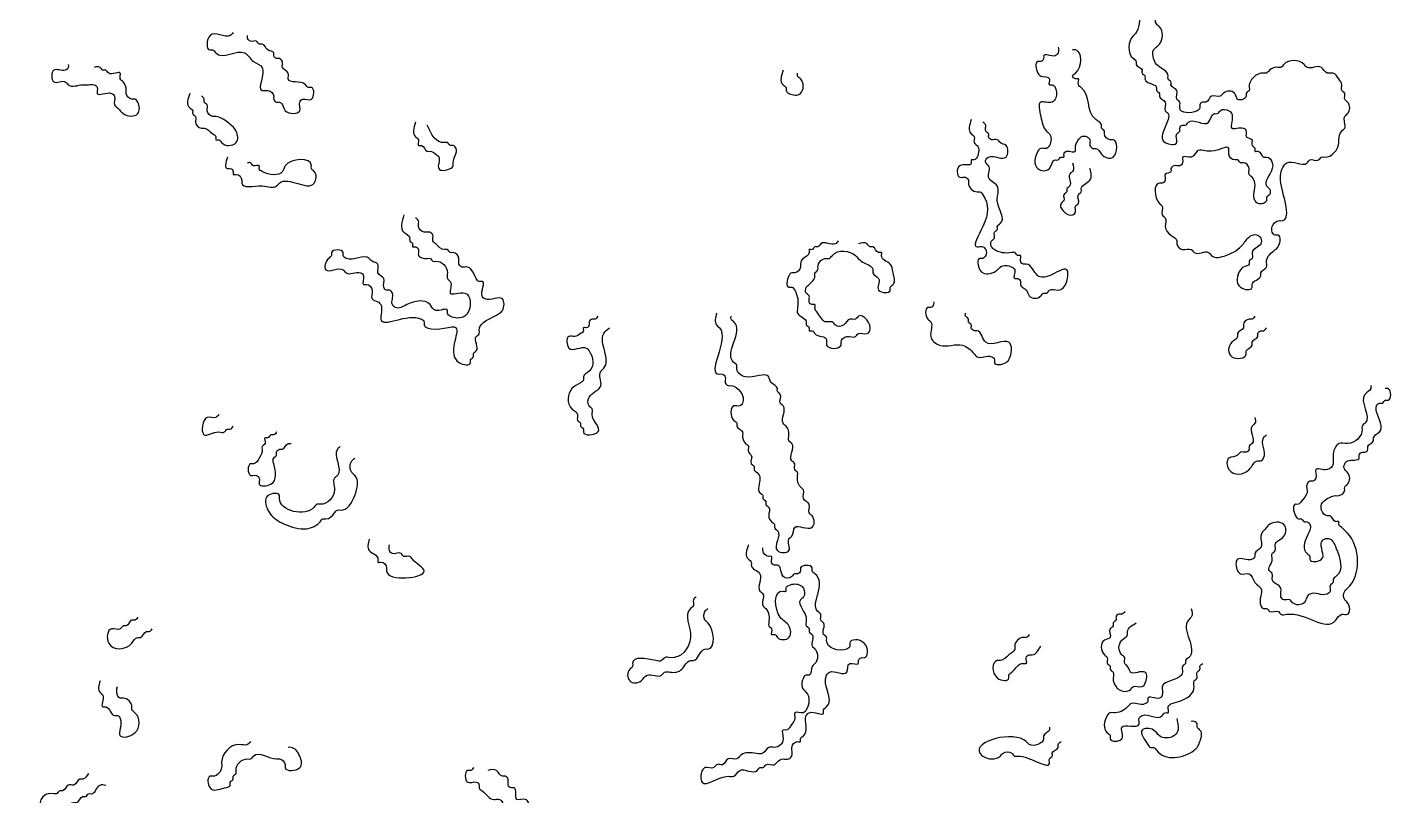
# Model space of a CAD drawing. Header units: metres. Extents: x 0 to 100, y 0 to 141.
# Drawn here: x -0.23 to 11.56, y 66.73 to 73.37 of the extents above; entities that cross this region are included whole.
import ezdxf

# ---------------------------------------------------------------- set-up
doc = ezdxf.new("R2010")
doc.units = ezdxf.units.M

msp = doc.modelspace()

# ---------------------------------------------------------------- linework, layer by layer
for points in [[(10.200000000000001, 74.2), (10.075000000000001, 74.075), (10.05, 74.075), (10, 74.025), (9.825000000000001, 74.025), (9.775, 73.97500000000001), (9.725000000000001, 73.97500000000001), (9.675, 73.925), (9.675, 73.9), (9.65, 73.825), (9.625, 73.8), (9.625, 73.675), (9.600000000000001, 73.65), (9.525, 73.65), (9.5, 73.625), (9.5, 73.575), (9.475, 73.55), (9.425, 73.55), (9.35, 73.325), (9.325000000000001, 73.3), (9.325000000000001, 73.10000000000001), (9.35, 73.075), (9.35, 73.05), (9.4, 73), (9.4, 72.97500000000001), (9.425, 72.95), (9.425, 72.925), (9.5, 72.875), (9.525, 72.85000000000001), (9.525, 72.825), (9.55, 72.8), (9.55, 72.775), (9.600000000000001, 72.72500000000001), (9.600000000000001, 72.65), (9.625, 72.625), (9.625, 72.575), (9.600000000000001, 72.375), (9.700000000000001, 72.375), (9.700000000000001, 72.45), (9.725000000000001, 72.47500000000001), (9.725000000000001, 72.5), (9.75, 72.525), (9.775, 72.525), (9.8, 72.55), (9.975000000000001, 72.55), (10.025, 72.625), (10.05, 72.625), (10.075000000000001, 72.65), (10.15, 72.65), (10.175, 72.625), (10.175, 72.5), (10.275, 72.5), (10.3, 72.47500000000001), (10.3, 72.425), (10.350000000000001, 72.4), (10.350000000000001, 72.35000000000001), (10.375, 72.325), (10.375, 72.3), (10.4, 72.3), (10.450000000000001, 72.25), (10.475000000000001, 72.25), (10.525, 72.2), (10.525, 72.15), (10.475000000000001, 72), (10.5, 71.97500000000001), (10.5, 71.925), (10.475000000000001, 71.9), (10.475000000000001, 71.875), (10.450000000000001, 71.85000000000001), (10.4, 71.85000000000001), (10.375, 71.875), (10.375, 72.025), (10.350000000000001, 72.075), (10.325000000000001, 72.10000000000001), (10.325000000000001, 72.15), (10.275, 72.2), (10.25, 72.2), (10.225000000000001, 72.22500000000001), (10.200000000000001, 72.22500000000001), (10.15, 72.275), (10.15, 72.325), (10, 72.3), (9.875, 72.3), (9.825000000000001, 72.25), (9.75, 72.25), (9.75, 72.2), (9.725000000000001, 72.175), (9.675, 72.175), (9.65, 72.15), (9.65, 72.125), (9.600000000000001, 72.10000000000001), (9.600000000000001, 72.05), (9.575000000000001, 72.025), (9.55, 72.025), (9.55, 71.85000000000001), (9.575000000000001, 71.825), (9.575000000000001, 71.75), (9.600000000000001, 71.72500000000001), (9.600000000000001, 71.65), (9.65, 71.575), (9.700000000000001, 71.525), (9.700000000000001, 71.5), (9.75, 71.45), (9.825000000000001, 71.45), (9.850000000000001, 71.425), (9.975000000000001, 71.425), (10, 71.4), (10.125, 71.4), (10.275, 71.5), (10.350000000000001, 71.575), (10.4, 71.575), (10.425, 71.55), (10.425, 71.5), (10.350000000000001, 71.425), (10.350000000000001, 71.375), (10.325000000000001, 71.35000000000001), (10.325000000000001, 71.325), (10.275, 71.3), (10.25, 71.275), (10.25, 71.125), (10.350000000000001, 71.125), (10.350000000000001, 71.15), (10.425, 71.22500000000001), (10.425, 71.25), (10.475000000000001, 71.3), (10.475000000000001, 71.35000000000001), (10.55, 71.45), (10.575000000000001, 71.47500000000001), (10.575000000000001, 71.575), (10.55, 71.575), (10.525, 71.60000000000001), (10.525, 71.65), (10.575000000000001, 71.7), (10.600000000000001, 71.7), (10.600000000000001, 72.025), (10.625, 72.175), (10.65, 72.2), (10.825000000000001, 72.2), (10.850000000000001, 72.22500000000001), (10.925, 72.22500000000001), (10.950000000000001, 72.25), (10.975000000000001, 72.25), (11.100000000000001, 72.375), (11.100000000000001, 72.4), (11.125, 72.47500000000001), (11.15, 72.5), (11.15, 72.60000000000001), (11.175, 72.625), (11.175, 72.72500000000001), (11.15, 72.75), (11.15, 72.8), (11.125, 72.825), (11.125, 72.875), (11.100000000000001, 72.925), (11.05, 72.97500000000001), (11, 72.97500000000001), (10.950000000000001, 73.025), (10.825000000000001, 73.025), (10.8, 73.05), (10.625, 73.05), (10.600000000000001, 73.025), (10.575000000000001, 73.025), (10.5, 73), (10.475000000000001, 72.97500000000001), (10.450000000000001, 72.97500000000001), (10.325000000000001, 72.85000000000001), (10.325000000000001, 72.825), (10.3, 72.8), (10.3, 72.775), (10.275, 72.75), (10.225000000000001, 72.75), (10.200000000000001, 72.8), (10.100000000000001, 72.8), (10.075000000000001, 72.775), (10, 72.775), (9.950000000000001, 72.72500000000001), (9.925, 72.72500000000001), (9.9, 72.7), (9.9, 72.675), (9.875, 72.65), (9.725000000000001, 72.675), (9.725000000000001, 72.72500000000001), (9.700000000000001, 72.75), (9.700000000000001, 72.825), (9.65, 72.875), (9.65, 72.9), (9.625, 72.925), (9.625, 72.95), (9.525, 73.05), (9.5, 73.10000000000001), (9.5, 73.175), (9.55, 73.22500000000001), (9.55, 73.375), (9.525, 73.4), (9.525, 73.47500000000001), (9.55, 73.5), (9.600000000000001, 73.5), (9.625, 73.525), (9.65, 73.7), (9.725000000000001, 73.7), (9.75, 73.72500000000001), (9.75, 73.775), (9.775, 73.8), (9.8, 73.8), (9.8, 73.825), (9.850000000000001, 73.875), (9.875, 73.875), (10.125, 73.925), (10.175, 73.97500000000001), (10.200000000000001, 73.97500000000001), (10.200000000000001, 74), (10.225000000000001, 74.025), (10.25, 74.025), (10.275, 74.05), (10.275, 74.075), (10.3, 74.10000000000001)], [(1.55, 73.325), (1.5250000000000001, 73.3), (1.35, 73.3), (1.35, 73.175), (1.375, 73.175), (1.4000000000000001, 73.15), (1.6500000000000001, 73.15), (1.725, 73.075), (1.8, 73.025), (1.8, 72.825), (1.85, 72.825), (1.9000000000000001, 72.775), (1.9000000000000001, 72.75), (1.925, 72.72500000000001), (1.9500000000000002, 72.72500000000001), (1.975, 72.7), (2, 72.65), (2.125, 72.65), (2.125, 72.72500000000001), (2.15, 72.75), (2.225, 72.75), (2.225, 72.85000000000001), (2.2, 72.85000000000001), (2.1750000000000003, 72.875), (2.025, 72.925), (2.025, 72.97500000000001), (1.975, 73.025), (1.975, 73.075), (1.9500000000000002, 73.10000000000001), (1.925, 73.10000000000001), (1.9000000000000001, 73.125), (1.9000000000000001, 73.15), (1.85, 73.175), (1.8, 73.22500000000001), (1.7750000000000001, 73.22500000000001), (1.75, 73.25), (1.7000000000000002, 73.25), (1.675, 73.275), (1.675, 73.3)], [(8.675, 73.2), (8.675, 73.15), (8.65, 73.125), (8.55, 73.125), (8.55, 73.10000000000001), (8.525, 73.075), (8.5, 73.075), (8.5, 72.97500000000001), (8.525, 72.95), (8.6, 72.925), (8.6, 72.875), (8.625, 72.875), (8.65, 72.85000000000001), (8.65, 72.75), (8.625, 72.72500000000001), (8.525, 72.72500000000001), (8.525, 72.60000000000001), (8.575000000000001, 72.47500000000001), (8.6, 72.45), (8.6, 72.35000000000001), (8.575000000000001, 72.325), (8.525, 72.325), (8.5, 72.3), (8.5, 72.15), (8.6, 72.15), (8.65, 72.22500000000001), (8.675, 72.22500000000001), (8.700000000000001, 72.25), (8.725, 72.25), (8.725, 72.275), (8.75, 72.3), (8.825000000000001, 72.3), (8.825000000000001, 72.325), (8.85, 72.4), (8.875, 72.425), (8.925, 72.425), (8.950000000000001, 72.4), (8.950000000000001, 72.35000000000001), (8.975, 72.325), (9, 72.325), (9.05, 72.275), (9.15, 72.25), (9.15, 72.4), (9.125, 72.4), (9.075000000000001, 72.45), (9.075000000000001, 72.47500000000001), (9.05, 72.5), (9.05, 72.525), (9, 72.575), (8.875, 72.85000000000001), (8.85, 72.875), (8.85, 72.925), (8.825000000000001, 72.925), (8.8, 72.95), (8.825000000000001, 72.97500000000001), (8.825000000000001, 73.175), (8.8, 73.175)], [(0.125, 73.05), (0.125, 73.025), (0.1, 73), (0, 73), (0, 72.9), (0.1, 72.9), (0.125, 72.875), (0.25, 72.875), (0.30000000000000004, 72.875), (0.35000000000000003, 72.875), (0.375, 72.85000000000001), (0.375, 72.8), (0.5, 72.8), (0.525, 72.775), (0.525, 72.7), (0.55, 72.675), (0.5750000000000001, 72.65), (0.6000000000000001, 72.625), (0.7250000000000001, 72.625), (0.7250000000000001, 72.72500000000001), (0.7000000000000001, 72.75), (0.675, 72.75), (0.625, 72.8), (0.625, 72.825), (0.6000000000000001, 72.9), (0.5750000000000001, 72.925), (0.5750000000000001, 72.97500000000001), (0.47500000000000003, 72.97500000000001), (0.45, 73), (0.42500000000000004, 73), (0.4, 73.025), (0.35000000000000003, 73.025)], [(6.300000000000001, 73), (6.300000000000001, 72.875), (6.325, 72.85000000000001), (6.325, 72.825), (6.3500000000000005, 72.8), (6.45, 72.8), (6.45, 72.925), (6.425000000000001, 72.95), (6.425000000000001, 72.97500000000001)], [(1.175, 72.8), (1.175, 72.675), (1.2000000000000002, 72.65), (1.2000000000000002, 72.625), (1.225, 72.60000000000001), (1.225, 72.55), (1.2750000000000001, 72.5), (1.3, 72.5), (1.375, 72.45), (1.4000000000000001, 72.425), (1.4000000000000001, 72.4), (1.425, 72.4), (1.4500000000000002, 72.375), (1.5750000000000002, 72.375), (1.5750000000000002, 72.47500000000001), (1.5, 72.55), (1.4000000000000001, 72.60000000000001), (1.375, 72.60000000000001), (1.3250000000000002, 72.65), (1.3250000000000002, 72.7), (1.3, 72.72500000000001), (1.3, 72.75), (1.2750000000000001, 72.775)], [(3.125, 72.55), (3.125, 72.425), (3.1500000000000004, 72.4), (3.1500000000000004, 72.35000000000001), (3.1750000000000003, 72.35000000000001), (3.225, 72.3), (3.25, 72.3), (3.3000000000000003, 72.275), (3.325, 72.25), (3.325, 72.15), (3.4250000000000003, 72.15), (3.45, 72.175), (3.45, 72.2), (3.475, 72.325), (3.45, 72.35000000000001), (3.4250000000000003, 72.35000000000001), (3.4000000000000004, 72.375), (3.375, 72.375), (3.225, 72.525)], [(7.925000000000001, 72.575), (7.925000000000001, 72.45), (7.95, 72.425), (7.95, 72.375), (7.9750000000000005, 72.35000000000001), (7.9750000000000005, 72.25), (7.95, 72.22500000000001), (7.925000000000001, 72.22500000000001), (7.925000000000001, 72.2), (7.825, 72.175), (7.825, 72.075), (7.875, 72.075), (7.9, 72.05), (7.9, 72.025), (7.9750000000000005, 71.95), (8, 71.95), (8.025, 71.925), (8.025, 71.65), (7.9750000000000005, 71.47500000000001), (8.025, 71.47500000000001), (8.05, 71.45), (8.05, 71.4), (8.025, 71.375), (8, 71.375), (8, 71.275), (8.025, 71.25), (8.15, 71.275), (8.175, 71.3), (8.275, 71.3), (8.3, 71.275), (8.3, 71.2), (8.325000000000001, 71.2), (8.35, 71.175), (8.35, 71.15), (8.4, 71.10000000000001), (8.425, 71.05), (8.525, 71.05), (8.55, 71.075), (8.575000000000001, 71.075), (8.6, 71.10000000000001), (8.675, 71.10000000000001), (8.75, 71.175), (8.75, 71.275), (8.6, 71.22500000000001), (8.5, 71.22500000000001), (8.4, 71.325), (8.375, 71.325), (8.35, 71.35000000000001), (8.35, 71.4), (8.325000000000001, 71.4), (8.3, 71.425), (8.275, 71.425), (8.125, 71.45), (8.1, 71.47500000000001), (8.1, 71.525), (8.125, 71.55), (8.125, 71.60000000000001), (8.15, 71.625), (8.15, 71.65), (8.175, 71.675), (8.15, 71.875), (8.15, 72), (8.075000000000001, 72.075), (8.075000000000001, 72.175), (8.05, 72.2), (8.05, 72.22500000000001), (8.075000000000001, 72.25), (8.225, 72.25), (8.225, 72.35000000000001), (8.175, 72.375), (8.15, 72.4), (8.1, 72.4), (8.075000000000001, 72.425), (8.075000000000001, 72.45), (8.05, 72.47500000000001), (8.05, 72.525), (8.025, 72.55)], [(1.5, 72.25), (1.5, 72.15), (1.5250000000000001, 72.15), (1.55, 72.125), (1.55, 72.10000000000001), (1.5750000000000002, 72.10000000000001), (1.625, 72.05), (1.625, 72.025), (1.8, 72), (1.925, 72), (1.9500000000000002, 72.025), (2.25, 72.025), (2.25, 72.125), (2.225, 72.15), (2.225, 72.175), (2, 72.175), (1.975, 72.125), (1.8, 72.125), (1.7750000000000001, 72.15), (1.7750000000000001, 72.175), (1.725, 72.175), (1.7000000000000002, 72.2), (1.675, 72.2)], [(8.8, 72.2), (8.8, 72.125), (8.775, 72.10000000000001), (8.775, 72), (8.75, 71.97500000000001), (8.75, 71.95), (8.725, 71.925), (8.725, 71.875), (8.700000000000001, 71.85000000000001), (8.8, 71.75), (8.825000000000001, 71.775), (8.825000000000001, 71.825), (8.85, 71.85000000000001), (8.85, 71.925), (8.875, 71.95), (8.875, 71.97500000000001), (8.950000000000001, 72.05), (8.950000000000001, 72.15)], [(3.0250000000000004, 71.75), (3.0250000000000004, 71.60000000000001), (3.075, 71.55), (3.075, 71.525), (3.1, 71.5), (3.1, 71.47500000000001), (3.125, 71.47500000000001), (3.1500000000000004, 71.45), (3.1500000000000004, 71.4), (3.225, 71.375), (3.25, 71.375), (3.2750000000000004, 71.35000000000001), (3.3000000000000003, 71.35000000000001), (3.4000000000000004, 71.25), (3.4000000000000004, 71.2), (3.4250000000000003, 71.175), (3.4250000000000003, 71.075), (3.5500000000000003, 71.075), (3.575, 70.9), (3.5500000000000003, 70.875), (3.4250000000000003, 70.875), (3.4000000000000004, 70.9), (3.4000000000000004, 70.925), (3.3000000000000003, 70.925), (3.25, 70.97500000000001), (3.0500000000000003, 70.97500000000001), (2.95, 70.95), (2.9250000000000003, 70.97500000000001), (2.9250000000000003, 71.075), (2.9000000000000004, 71.10000000000001), (2.875, 71.10000000000001), (2.85, 71.125), (2.85, 71.2), (2.8000000000000003, 71.25), (2.8000000000000003, 71.325), (2.75, 71.35000000000001), (2.725, 71.375), (2.5250000000000004, 71.375), (2.5, 71.4), (2.5, 71.425), (2.4000000000000004, 71.425), (2.4000000000000004, 71.4), (2.375, 71.375), (2.35, 71.275), (2.5, 71.275), (2.5250000000000004, 71.25), (2.6500000000000004, 71.25), (2.6750000000000003, 71.22500000000001), (2.6750000000000003, 71.15), (2.7, 71.15), (2.75, 71.10000000000001), (2.75, 71.025), (2.8000000000000003, 71), (2.825, 70.97500000000001), (2.825, 70.85000000000001), (3.1750000000000003, 70.85000000000001), (3.2, 70.825), (3.2, 70.8), (3.225, 70.775), (3.475, 70.775), (3.5, 70.47500000000001), (3.6, 70.47500000000001), (3.6, 70.5), (3.625, 70.525), (3.625, 70.55), (3.6500000000000004, 70.575), (3.6500000000000004, 70.7), (3.6750000000000003, 70.72500000000001), (3.6750000000000003, 70.75), (3.85, 70.9), (3.875, 70.925), (3.875, 71.025), (3.725, 71.025), (3.7, 71.05), (3.7, 71.175), (3.6750000000000003, 71.175), (3.6500000000000004, 71.2), (3.625, 71.25), (3.575, 71.3), (3.5250000000000004, 71.3), (3.5, 71.325), (3.5, 71.375), (3.45, 71.425), (3.4250000000000003, 71.425), (3.4000000000000004, 71.45), (3.375, 71.45), (3.3000000000000003, 71.5), (3.2750000000000004, 71.525), (3.2750000000000004, 71.575), (3.25, 71.60000000000001), (3.2, 71.60000000000001), (3.1500000000000004, 71.65), (3.1500000000000004, 71.7), (3.125, 71.72500000000001)], [(6.775, 71.525), (6.75, 71.5), (6.625, 71.5), (6.6000000000000005, 71.47500000000001), (6.575, 71.47500000000001), (6.550000000000001, 71.45), (6.525, 71.45), (6.525, 71.425), (6.4750000000000005, 71.375), (6.45, 71.325), (6.45, 71.3), (6.4, 71.25), (6.375, 71.25), (6.3500000000000005, 71.22500000000001), (6.3500000000000005, 71.125), (6.375, 71.125), (6.4, 71.10000000000001), (6.425000000000001, 70.95), (6.425000000000001, 70.9), (6.5, 70.825), (6.5, 70.8), (6.525, 70.775), (6.525, 70.75), (6.550000000000001, 70.75), (6.575, 70.72500000000001), (6.675000000000001, 70.675), (6.675000000000001, 70.625), (6.800000000000001, 70.625), (6.800000000000001, 70.65), (6.8500000000000005, 70.7), (6.925000000000001, 70.7), (6.95, 70.72500000000001), (7.025, 70.72500000000001), (7.050000000000001, 70.75), (6.95, 70.875), (6.925000000000001, 70.85000000000001), (6.875, 70.85000000000001), (6.825, 70.8), (6.75, 70.8), (6.7250000000000005, 70.825), (6.675000000000001, 70.825), (6.6000000000000005, 70.9), (6.575, 70.95), (6.575, 70.97500000000001), (6.550000000000001, 70.97500000000001), (6.525, 71), (6.525, 71.05), (6.5, 71.075), (6.5, 71.125), (6.525, 71.15), (6.575, 71.22500000000001), (6.575, 71.25), (6.6000000000000005, 71.275), (6.6000000000000005, 71.3), (6.675000000000001, 71.375), (6.7, 71.375), (6.7250000000000005, 71.4), (6.925000000000001, 71.4), (6.9750000000000005, 71.35000000000001), (7.075, 71.275), (7.075, 71.25), (7.125, 71.2), (7.125, 71.10000000000001), (7.2250000000000005, 71.10000000000001), (7.2250000000000005, 71.125), (7.25, 71.15), (7.25, 71.25), (7.2250000000000005, 71.325), (7.15, 71.4), (7.15, 71.425), (7.125, 71.425), (7.075, 71.47500000000001), (7.050000000000001, 71.47500000000001), (7.025, 71.5), (6.95, 71.5)], [(7.6000000000000005, 71), (7.6000000000000005, 70.97500000000001), (7.575, 70.95), (7.550000000000001, 70.95), (7.550000000000001, 70.85000000000001), (7.575, 70.825), (7.575, 70.7), (7.65, 70.625), (7.8500000000000005, 70.625), (7.95, 70.55), (7.9750000000000005, 70.525), (8.1, 70.525), (8.125, 70.5), (8.125, 70.47500000000001), (8.225, 70.47500000000001), (8.25, 70.5), (8.25, 70.65), (8.05, 70.65), (7.9750000000000005, 70.75), (7.95, 70.75), (7.925000000000001, 70.775), (7.925000000000001, 70.8), (7.9, 70.825), (7.9, 70.85000000000001), (7.875, 70.875), (7.875, 70.9)], [(4.7, 70.875), (4.675, 70.85000000000001), (4.65, 70.85000000000001), (4.625, 70.825), (4.625, 70.8), (4.6000000000000005, 70.775), (4.575, 70.775), (4.575, 70.75), (4.55, 70.72500000000001), (4.5, 70.7), (4.45, 70.7), (4.45, 70.60000000000001), (4.6000000000000005, 70.60000000000001), (4.625, 70.575), (4.625, 70.4), (4.575, 70.35000000000001), (4.575, 70.325), (4.55, 70.3), (4.4750000000000005, 70.25), (4.4750000000000005, 70.075), (4.525, 70.025), (4.525, 69.97500000000001), (4.55, 69.95), (4.55, 69.925), (4.575, 69.9), (4.575, 69.875), (4.7, 69.875), (4.65, 70.025), (4.65, 70.075), (4.625, 70.10000000000001), (4.625, 70.175), (4.7250000000000005, 70.275), (4.7250000000000005, 70.4), (4.75, 70.425), (4.75, 70.72500000000001), (4.800000000000001, 70.775)], [(5.7250000000000005, 70.9), (5.7250000000000005, 70.8), (5.75, 70.775), (5.75, 70.375), (5.775, 70.375), (5.800000000000001, 70.35000000000001), (5.800000000000001, 70.3), (5.825, 70.275), (5.8500000000000005, 70.275), (5.95, 70.125), (5.925000000000001, 70.10000000000001), (5.875, 70.10000000000001), (5.875, 69.97500000000001), (5.9, 69.95), (5.9, 69.925), (5.95, 69.875), (5.95, 69.85000000000001), (5.9750000000000005, 69.775), (6, 69.75), (6, 69.7), (6.025, 69.675), (6.025, 69.60000000000001), (6.050000000000001, 69.575), (6.050000000000001, 69.55), (6.075, 69.525), (6.1000000000000005, 69.47500000000001), (6.1000000000000005, 69.35000000000001), (6.125, 69.325), (6.125, 69.3), (6.15, 69.275), (6.15, 69.25), (6.175000000000001, 69.22500000000001), (6.175000000000001, 69.15), (6.2, 69.10000000000001), (6.2250000000000005, 69.075), (6.2250000000000005, 69.05), (6.25, 69.025), (6.25, 68.85000000000001), (6.3500000000000005, 68.85000000000001), (6.3500000000000005, 68.95), (6.375, 68.97500000000001), (6.4, 69.05), (6.550000000000001, 69.05), (6.550000000000001, 69.15), (6.525, 69.175), (6.525, 69.25), (6.4750000000000005, 69.3), (6.4750000000000005, 69.375), (6.45, 69.4), (6.425000000000001, 69.5), (6.425000000000001, 69.525), (6.4, 69.55), (6.4, 69.60000000000001), (6.375, 69.625), (6.375, 69.775), (6.3500000000000005, 69.8), (6.3500000000000005, 69.85000000000001), (6.325, 69.925), (6.300000000000001, 69.95), (6.300000000000001, 70.10000000000001), (6.275, 70.125), (6.275, 70.2), (6.25, 70.22500000000001), (6.25, 70.25), (6.2, 70.3), (6.175000000000001, 70.35000000000001), (5.9750000000000005, 70.35000000000001), (5.9, 70.425), (5.9, 70.45), (5.875, 70.47500000000001), (5.875, 70.825), (5.8500000000000005, 70.85000000000001), (5.8500000000000005, 70.875)], [(10.375, 70.875), (10.350000000000001, 70.85000000000001), (10.325000000000001, 70.85000000000001), (10.275, 70.8), (10.275, 70.775), (10.225000000000001, 70.72500000000001), (10.225000000000001, 70.7), (10.175, 70.65), (10.175, 70.525), (10.3, 70.55), (10.3, 70.575), (10.350000000000001, 70.625), (10.350000000000001, 70.65), (10.4, 70.7), (10.4, 70.72500000000001), (10.425, 70.75), (10.450000000000001, 70.75), (10.475000000000001, 70.775)], [(11.375, 70.275), (11.375, 70.25), (11.325000000000001, 70.2), (11.325000000000001, 69.95), (11.3, 69.925), (11.3, 69.9), (11.175, 69.775), (11.100000000000001, 69.775), (11.075000000000001, 69.75), (11.05, 69.65), (11.05, 69.60000000000001), (11, 69.55), (10.9, 69.55), (10.9, 69.47500000000001), (10.875, 69.45), (10.850000000000001, 69.45), (10.825000000000001, 69.425), (10.825000000000001, 69.35000000000001), (10.775, 69.275), (10.75, 69.25), (10.725000000000001, 69.25), (10.725000000000001, 69.15), (10.75, 69.125), (10.775, 69.125), (10.8, 69.10000000000001), (10.825000000000001, 69.10000000000001), (10.850000000000001, 69.075), (10.825000000000001, 68.97500000000001), (10.825000000000001, 68.825), (10.850000000000001, 68.8), (10.850000000000001, 68.775), (10.950000000000001, 68.775), (10.950000000000001, 68.925), (10.975000000000001, 68.95), (11.025, 68.95), (11.05, 68.925), (11.075000000000001, 68.875), (11.075000000000001, 68.625), (11.05, 68.60000000000001), (11.05, 68.575), (11.025, 68.55), (11.025, 68.5), (11, 68.47500000000001), (10.850000000000001, 68.47500000000001), (10.825000000000001, 68.45), (10.8, 68.4), (10.700000000000001, 68.4), (10.675, 68.425), (10.625, 68.425), (10.600000000000001, 68.45), (10.600000000000001, 68.525), (10.525, 68.60000000000001), (10.525, 68.65), (10.5, 68.675), (10.525, 68.775), (10.525, 68.825), (10.55, 68.85000000000001), (10.55, 68.9), (10.625, 68.97500000000001), (10.625, 69.075), (10.5, 69.075), (10.475000000000001, 69.05), (10.425, 68.97500000000001), (10.425, 68.875), (10.375, 68.825), (10.375, 68.8), (10.350000000000001, 68.775), (10.225000000000001, 68.775), (10.225000000000001, 68.675), (10.25, 68.65), (10.325000000000001, 68.65), (10.375, 68.575), (10.425, 68.525), (10.425, 68.375), (10.450000000000001, 68.35000000000001), (10.475000000000001, 68.35000000000001), (10.5, 68.325), (10.575000000000001, 68.325), (10.600000000000001, 68.3), (10.65, 68.3), (11.075000000000001, 68.25), (11.125, 68.3), (11.175, 68.3), (11.175, 68.4), (11.15, 68.425), (11.15, 68.5), (11.175, 68.525), (11.175, 69), (11.15, 69.025), (11.125, 69.05), (11.100000000000001, 69.075), (11.100000000000001, 69.10000000000001), (11.075000000000001, 69.10000000000001), (11.025, 69.15), (11, 69.15), (10.950000000000001, 69.2), (10.950000000000001, 69.25), (11, 69.3), (11.075000000000001, 69.325), (11.100000000000001, 69.325), (11.15, 69.375), (11.15, 69.4), (11.175, 69.425), (11.175, 69.525), (11.15, 69.55), (11.15, 69.60000000000001), (11.175, 69.625), (11.275, 69.65), (11.275, 69.675), (11.3, 69.7), (11.325000000000001, 69.7), (11.350000000000001, 69.72500000000001), (11.350000000000001, 69.75), (11.4, 69.8), (11.4, 69.825), (11.450000000000001, 69.875), (11.425, 70.05), (11.425, 70.10000000000001), (11.450000000000001, 70.125), (11.475000000000001, 70.125), (11.5, 70.15), (11.525, 70.15), (11.525, 70.25), (11.5, 70.25)], [(1.425, 70.025), (1.4000000000000001, 70), (1.3250000000000002, 70), (1.3, 69.97500000000001), (1.3, 69.85000000000001), (1.425, 69.875), (1.475, 69.875), (1.5, 69.9), (1.5250000000000001, 69.9), (1.55, 69.925)], [(10.375, 70), (10.375, 69.95), (10.350000000000001, 69.925), (10.350000000000001, 69.775), (10.325000000000001, 69.75), (10.325000000000001, 69.72500000000001), (10.3, 69.7), (10.25, 69.7), (10.225000000000001, 69.675), (10.15, 69.65), (10.15, 69.55), (10.325000000000001, 69.55), (10.4, 69.625), (10.425, 69.625), (10.450000000000001, 69.65), (10.450000000000001, 69.825), (10.475000000000001, 69.85000000000001)], [(1.925, 69.875), (1.9000000000000001, 69.85000000000001), (1.875, 69.85000000000001), (1.85, 69.825), (1.8250000000000002, 69.825), (1.8250000000000002, 69.775), (1.8, 69.75), (1.8, 69.72500000000001), (1.7750000000000001, 69.65), (1.725, 69.60000000000001), (1.7000000000000002, 69.60000000000001), (1.7000000000000002, 69.5), (1.75, 69.5), (1.7750000000000001, 69.47500000000001), (1.7750000000000001, 69.425), (1.875, 69.425), (1.9000000000000001, 69.60000000000001), (1.9000000000000001, 69.65), (1.925, 69.675), (1.925, 69.7), (1.9500000000000002, 69.72500000000001), (1.975, 69.72500000000001), (2.025, 69.775), (2.0500000000000003, 69.775)], [(2.475, 69.75), (2.45, 69.72500000000001), (2.45, 69.5), (2.4250000000000003, 69.47500000000001), (2.4250000000000003, 69.375), (2.3000000000000003, 69.25), (2.275, 69.25), (2.25, 69.22500000000001), (1.9500000000000002, 69.3), (1.9500000000000002, 69.325), (1.85, 69.325), (1.85, 69.2), (1.9500000000000002, 69.10000000000001), (2.3000000000000003, 69.10000000000001), (2.325, 69.125), (2.35, 69.125), (2.4250000000000003, 69.175), (2.45, 69.2), (2.475, 69.2), (2.6, 69.325), (2.6, 69.5), (2.575, 69.525), (2.575, 69.625), (2.6, 69.65)], [(2.725, 68.95), (2.725, 68.85000000000001), (2.8000000000000003, 68.775), (2.8000000000000003, 68.75), (2.825, 68.75), (2.875, 68.7), (2.875, 68.675), (3.2, 68.675), (3.1, 68.775), (3.075, 68.8), (3.0250000000000004, 68.8), (3, 68.825), (2.9250000000000003, 68.825), (2.9000000000000004, 68.85000000000001), (2.9000000000000004, 68.9)], [(6, 68.9), (6, 68.775), (6.025, 68.75), (6.025, 68.72500000000001), (6.1000000000000005, 68.65), (6.1000000000000005, 68.5), (6.125, 68.47500000000001), (6.125, 68.375), (6.15, 68.35000000000001), (6.175000000000001, 68.22500000000001), (6.175000000000001, 68.2), (6.2, 68.175), (6.2, 68.125), (6.2250000000000005, 68.125), (6.25, 68.10000000000001), (6.3500000000000005, 68.10000000000001), (6.3500000000000005, 68.2), (6.275, 68.275), (6.300000000000001, 68.5), (6.325, 68.5), (6.325, 68.525), (6.3500000000000005, 68.55), (6.45, 68.55), (6.4750000000000005, 68.525), (6.4750000000000005, 68.45), (6.45, 68.425), (6.5, 68.25), (6.5, 68.2), (6.525, 68.175), (6.525, 68.15), (6.550000000000001, 68.125), (6.550000000000001, 68.025), (6.575, 68), (6.575, 67.875), (6.550000000000001, 67.85000000000001), (6.525, 67.775), (6.5, 67.775), (6.4750000000000005, 67.75), (6.4750000000000005, 67.65), (6.5, 67.625), (6.5, 67.47500000000001), (6.4750000000000005, 67.45), (6.4, 67.45), (6.4, 67.4), (6.375, 67.35000000000001), (6.325, 67.3), (6.300000000000001, 67.3), (6.300000000000001, 67.22500000000001), (6.2250000000000005, 67.15), (6.175000000000001, 67.15), (6.125, 67.10000000000001), (6.050000000000001, 67.10000000000001), (5.925000000000001, 67.075), (5.9, 67.05), (5.825, 67.05), (5.775, 67), (5.7250000000000005, 67), (5.7, 66.97500000000001), (5.625, 66.97500000000001), (5.6000000000000005, 66.95), (5.6000000000000005, 66.85000000000001), (5.825, 66.9), (5.875, 66.9), (5.925000000000001, 66.95), (6.075, 66.95), (6.1000000000000005, 66.97500000000001), (6.125, 66.97500000000001), (6.15, 67), (6.2250000000000005, 67), (6.25, 67.025), (6.300000000000001, 67.05), (6.3500000000000005, 67.05), (6.375, 67.075), (6.375, 67.15), (6.425000000000001, 67.2), (6.45, 67.2), (6.45, 67.22500000000001), (6.4750000000000005, 67.25), (6.5, 67.325), (6.5, 67.425), (6.525, 67.45), (6.65, 67.45), (6.65, 67.47500000000001), (6.675000000000001, 67.5), (6.675000000000001, 67.775), (6.7, 67.8), (6.8500000000000005, 67.8), (6.875, 67.875), (6.95, 67.875), (6.95, 67.9), (6.9750000000000005, 67.925), (7, 67.925), (7, 68.05), (6.875, 68.05), (6.875, 68.025), (6.8500000000000005, 68), (6.675000000000001, 68.075), (6.675000000000001, 68.10000000000001), (6.65, 68.125), (6.65, 68.22500000000001), (6.625, 68.25), (6.625, 68.3), (6.6000000000000005, 68.325), (6.6000000000000005, 68.47500000000001), (6.575, 68.65), (6.550000000000001, 68.675), (6.550000000000001, 68.7), (6.45, 68.7), (6.45, 68.675), (6.425000000000001, 68.65), (6.4, 68.65), (6.375, 68.625), (6.300000000000001, 68.625), (6.275, 68.7), (6.25, 68.72500000000001), (6.2250000000000005, 68.72500000000001), (6.2, 68.75), (6.2, 68.8), (6.175000000000001, 68.8), (6.125, 68.85000000000001), (6.125, 68.875)], [(5.550000000000001, 68.45), (5.525, 68.425), (5.525, 68.375), (5.5, 68.35000000000001), (5.5, 68.10000000000001), (5.325, 67.925), (5.275, 67.925), (5.25, 67.9), (5.2, 67.9), (5, 67.875), (5, 67.85000000000001), (4.9750000000000005, 67.825), (4.9750000000000005, 67.72500000000001), (5.075, 67.72500000000001), (5.125, 67.775), (5.25, 67.775), (5.275, 67.8), (5.325, 67.8), (5.425000000000001, 67.825), (5.5, 67.9), (5.525, 67.9), (5.625, 68), (5.65, 68), (5.65, 68.22500000000001), (5.625, 68.25), (5.625, 68.325), (5.65, 68.35000000000001)], [(0.7250000000000001, 68.275), (0.7000000000000001, 68.25), (0.675, 68.25), (0.625, 68.2), (0.6000000000000001, 68.2), (0.5750000000000001, 68.175), (0.5, 68.175), (0.47500000000000003, 68.05), (0.675, 68.05), (0.7250000000000001, 68.10000000000001), (0.75, 68.10000000000001), (0.8, 68.15), (0.8250000000000001, 68.15), (0.8500000000000001, 68.175)], [(9.25, 68.325), (9.225, 68.3), (9.200000000000001, 68.3), (9.175, 68.275), (9.175, 68.25), (9.15, 68.22500000000001), (9.15, 68.2), (9.125, 68.175), (9.125, 68.10000000000001), (9.075000000000001, 68.075), (9.075000000000001, 67.95), (9.1, 67.925), (9.1, 67.875), (9.125, 67.85000000000001), (9.125, 67.825), (9.15, 67.8), (9.15, 67.75), (9.175, 67.675), (9.200000000000001, 67.65), (9.3, 67.65), (9.325000000000001, 67.675), (9.4, 67.675), (9.425, 67.7), (9.425, 67.8), (9.3, 67.8), (9.275, 67.85000000000001), (9.25, 67.875), (9.25, 67.925), (9.225, 67.95), (9.225, 68.075), (9.275, 68.125), (9.275, 68.15), (9.35, 68.22500000000001)], [(9.825000000000001, 68.35000000000001), (9.825000000000001, 68.275), (9.8, 68.25), (9.8, 67.925), (9.775, 67.9), (9.775, 67.875), (9.75, 67.85000000000001), (9.75, 67.8), (9.575000000000001, 67.675), (9.575000000000001, 67.60000000000001), (9.55, 67.575), (9.450000000000001, 67.575), (9.450000000000001, 67.55), (9.425, 67.525), (9.3, 67.525), (9.275, 67.5), (9.15, 67.45), (9.125, 67.45), (9.1, 67.425), (9.1, 67.275), (9.125, 67.25), (9.125, 67.22500000000001), (9.225, 67.22500000000001), (9.225, 67.325), (9.375, 67.35000000000001), (9.375, 67.4), (9.4, 67.425), (9.575000000000001, 67.425), (9.600000000000001, 67.45), (9.625, 67.45), (9.625, 67.5), (9.65, 67.525), (9.725000000000001, 67.55), (9.850000000000001, 67.675), (9.850000000000001, 67.72500000000001), (9.875, 67.75), (9.875, 67.8), (9.9, 67.825), (9.9, 67.85000000000001), (9.925, 67.875)], [(8.425, 68.125), (8.4, 68.10000000000001), (8.375, 68.10000000000001), (8.3, 68.025), (8.3, 68), (8.25, 67.95), (8.175, 67.9), (8.15, 67.9), (8.15, 67.75), (8.25, 67.75), (8.25, 67.775), (8.275, 67.8), (8.375, 67.875), (8.4, 67.875), (8.4, 67.925), (8.425, 67.95), (8.450000000000001, 67.95), (8.525, 68.025)], [(0.4, 67.72500000000001), (0.4, 67.625), (0.42500000000000004, 67.60000000000001), (0.42500000000000004, 67.5), (0.45, 67.5), (0.525, 67.425), (0.55, 67.425), (0.5750000000000001, 67.4), (0.5750000000000001, 67.25), (0.7000000000000001, 67.275), (0.7000000000000001, 67.45), (0.675, 67.47500000000001), (0.675, 67.5), (0.6000000000000001, 67.575), (0.5750000000000001, 67.575), (0.55, 67.60000000000001), (0.55, 67.675)], [(8.6, 67.325), (8.6, 67.3), (8.55, 67.25), (8.55, 67.22500000000001), (8.5, 67.175), (8.425, 67.175), (8.4, 67.2), (8, 67.10000000000001), (8.025, 67.075), (8.175, 67.075), (8.200000000000001, 67.10000000000001), (8.275, 67.10000000000001), (8.3, 67.075), (8.325000000000001, 67.075), (8.6, 67.025), (8.6, 67.05), (8.625, 67.075), (8.625, 67.10000000000001), (8.675, 67.15), (8.675, 67.175), (8.700000000000001, 67.2)], [(9.700000000000001, 67.4), (9.700000000000001, 67.275), (9.675, 67.25), (9.55, 67.25), (9.5, 67.3), (9.4, 67.3), (9.450000000000001, 67.175), (9.475, 67.15), (9.5, 67.15), (9.525, 67.125), (9.850000000000001, 67.125), (9.875, 67.15), (9.9, 67.2), (9.9, 67.3), (9.875, 67.325), (9.875, 67.35000000000001), (9.850000000000001, 67.375), (9.825000000000001, 67.375)], [(1.7000000000000002, 67.2), (1.675, 67.175), (1.6, 67.175), (1.4500000000000002, 67.025), (1.4500000000000002, 66.97500000000001), (1.375, 66.9), (1.35, 66.9), (1.35, 66.8), (1.475, 66.8), (1.5250000000000001, 66.825), (1.5250000000000001, 66.85000000000001), (1.55, 66.875), (1.55, 66.9), (1.5750000000000002, 66.925), (1.5750000000000002, 66.95), (1.675, 67.05), (1.7000000000000002, 67.05), (1.725, 67.075), (1.925, 67.05), (1.9500000000000002, 67.05), (2, 67), (2, 66.97500000000001), (2.125, 66.97500000000001), (2.125, 67.075), (2.0500000000000003, 67.15), (2.025, 67.15)], [(3.625, 66.97500000000001), (3.6, 66.95), (3.575, 66.95), (3.575, 66.85000000000001), (3.6500000000000004, 66.85000000000001), (3.6750000000000003, 66.825), (3.6750000000000003, 66.8), (3.7, 66.775), (3.8000000000000003, 66.7), (3.85, 66.7), (3.875, 66.675), (3.875, 66.625), (3.9000000000000004, 66.60000000000001), (3.9000000000000004, 66.575), (3.975, 66.5), (3.975, 66.47500000000001), (4.025, 66.3), (4.05, 66.275), (4.05, 66.25), (4.075, 66.22500000000001), (4.075, 66.2), (4.1000000000000005, 66.175), (4.2250000000000005, 66.175), (4.2250000000000005, 66.275), (4.2, 66.45), (4.175, 66.45), (4.125, 66.5), (4.125, 66.525), (4.1000000000000005, 66.55), (4.1000000000000005, 66.675), (4.075, 66.7), (4, 66.7), (3.975, 66.8), (3.95, 66.8), (3.9250000000000003, 66.825), (3.9250000000000003, 66.875), (3.9000000000000004, 66.9), (3.875, 66.9), (3.825, 66.95), (3.75, 66.95)], [(0.30000000000000004, 66.925), (0.25, 66.875), (0.225, 66.875), (0.17500000000000002, 66.825), (0.125, 66.825), (0.07500000000000001, 66.775), (0.05, 66.775), (0.025, 66.75), (0, 66.75), (0.025, 66.10000000000001), (0.07500000000000001, 66.05), (0.1, 66.05), (0.125, 66.025), (0.125, 65.97500000000001), (0.1, 65.95), (0.05, 65.95), (0.05, 65.75), (0, 65.72500000000001), (0, 65.60000000000001), (0.15000000000000002, 65.60000000000001), (0.17500000000000002, 65.575), (0.275, 65.575), (0.275, 65.65), (0.30000000000000004, 65.675), (0.30000000000000004, 65.7), (0.42500000000000004, 65.75), (0.45, 65.775), (0.525, 65.775), (0.5750000000000001, 65.72500000000001), (0.5750000000000001, 65.675), (0.625, 65.675), (0.65, 65.65), (0.65, 65.625), (0.675, 65.625), (0.7000000000000001, 65.55), (0.75, 65.5), (0.75, 65.47500000000001), (0.775, 65.47500000000001), (0.8, 65.45), (0.8, 65.4), (0.8500000000000001, 65.35000000000001), (0.8500000000000001, 65.325), (0.9500000000000001, 65.45), (0.9, 65.5), (0.9, 65.55), (0.8, 65.65), (0.8, 65.7), (0.775, 65.7), (0.75, 65.72500000000001), (0.75, 65.775), (0.7250000000000001, 65.85000000000001), (0.675, 65.85000000000001), (0.65, 65.875), (0.5, 65.875), (0.47500000000000003, 65.9), (0.47500000000000003, 65.95), (0.4, 65.95), (0.35000000000000003, 66), (0.35000000000000003, 66.05), (0.25, 66.125), (0.225, 66.125), (0.125, 66.22500000000001), (0.125, 66.35000000000001), (0.2, 66.425), (0.2, 66.525), (0.15000000000000002, 66.525), (0.125, 66.55), (0.17500000000000002, 66.675), (0.2, 66.675), (0.25, 66.72500000000001), (0.275, 66.72500000000001), (0.30000000000000004, 66.75), (0.325, 66.75), (0.4, 66.825), (0.45, 66.825)]]:
    msp.add_spline(points, degree=3)

doc.saveas('drawing.dxf')
